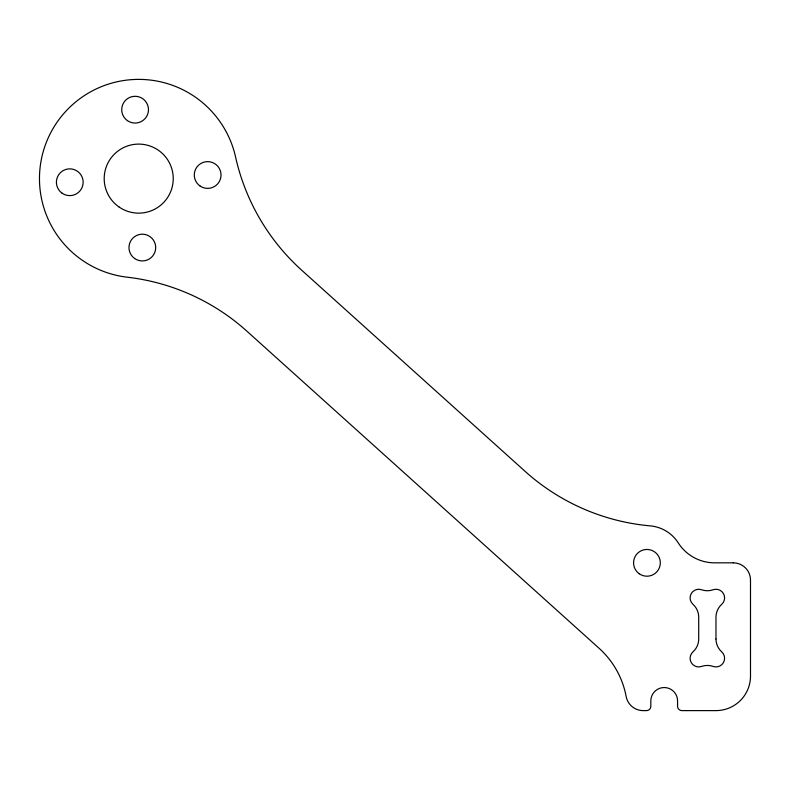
<?xml version="1.0" encoding="UTF-8"?>
<svg xmlns="http://www.w3.org/2000/svg" width="790" height="790" viewBox="0 0 790 790"><rect width="100%" height="100%" fill="white"/><g stroke="black" fill="none" stroke-linecap="round" stroke-linejoin="round"><path stroke-width="1.19" d="M733.239 562.836L714.614 562.836A43.154 43.154 0 0 1 678.235 542.878A37.11 37.11 0 0 0 650.239 525.873A215.749 215.749 0 0 1 525.044 471.304L301.76 270.269A215.749 215.749 0 0 1 235.568 156.983A99.244 99.244 0 0 0 128 79.958A99.244 99.244 0 0 0 39.47 178.273A99.244 99.244 0 0 0 127.318 277.211A215.749 215.749 0 0 1 246.905 331.188L599.077 648.274A86.298 86.298 0 0 1 626.154 696.533A17.262 17.262 0 0 0 643.119 710.615L646.506 710.615A4.315 4.315 0 0 0 650.822 706.3L650.822 700.908A13.381 13.381 0 0 1 664.202 687.537A13.381 13.381 0 0 1 677.573 700.908L677.573 706.3A4.315 4.315 0 0 0 681.889 710.615L715.977 710.615A34.523 34.523 0 0 0 750.5 676.102L750.5 580.087A17.262 17.262 0 0 0 733.239 562.836M715.977 639.001L715.977 617.188A17.262 17.262 0 0 1 721.734 604.32A8.631 8.631 0 0 0 713.103 589.755A17.262 17.262 0 0 1 701.599 589.755A8.631 8.631 0 0 0 692.968 604.32A17.262 17.262 0 0 1 698.716 617.188L698.716 639.001A17.262 17.262 0 0 1 692.968 651.869A8.631 8.631 0 0 0 701.599 666.434A17.262 17.262 0 0 1 713.103 666.434A8.631 8.631 0 0 0 721.734 651.869A17.262 17.262 0 0 1 715.977 639.001M639.238 573.767A13.381 13.381 0 0 0 660.262 564.03A13.381 13.381 0 0 0 641.322 550.689A13.381 13.381 0 0 0 639.238 573.767M118.836 206.842A34.523 34.523 0 0 0 173.099 181.72A34.523 34.523 0 0 0 124.208 147.296A34.523 34.523 0 0 0 118.836 206.842M127.397 120.613A13.381 13.381 0 0 0 148.421 110.877A13.381 13.381 0 0 0 129.481 97.535A13.381 13.381 0 0 0 127.397 120.613M134.626 258.498A13.381 13.381 0 0 0 155.65 248.761A13.381 13.381 0 0 0 136.709 235.43A13.381 13.381 0 0 0 134.626 258.498M62.064 193.165A13.381 13.381 0 0 0 83.098 183.438A13.381 13.381 0 0 0 64.148 170.097A13.381 13.381 0 0 0 62.064 193.165M200.087 186.035A13.381 13.381 0 0 0 220.993 176.052A13.381 13.381 0 0 0 201.894 162.938A13.381 13.381 0 0 0 200.087 186.035"/></g></svg>
